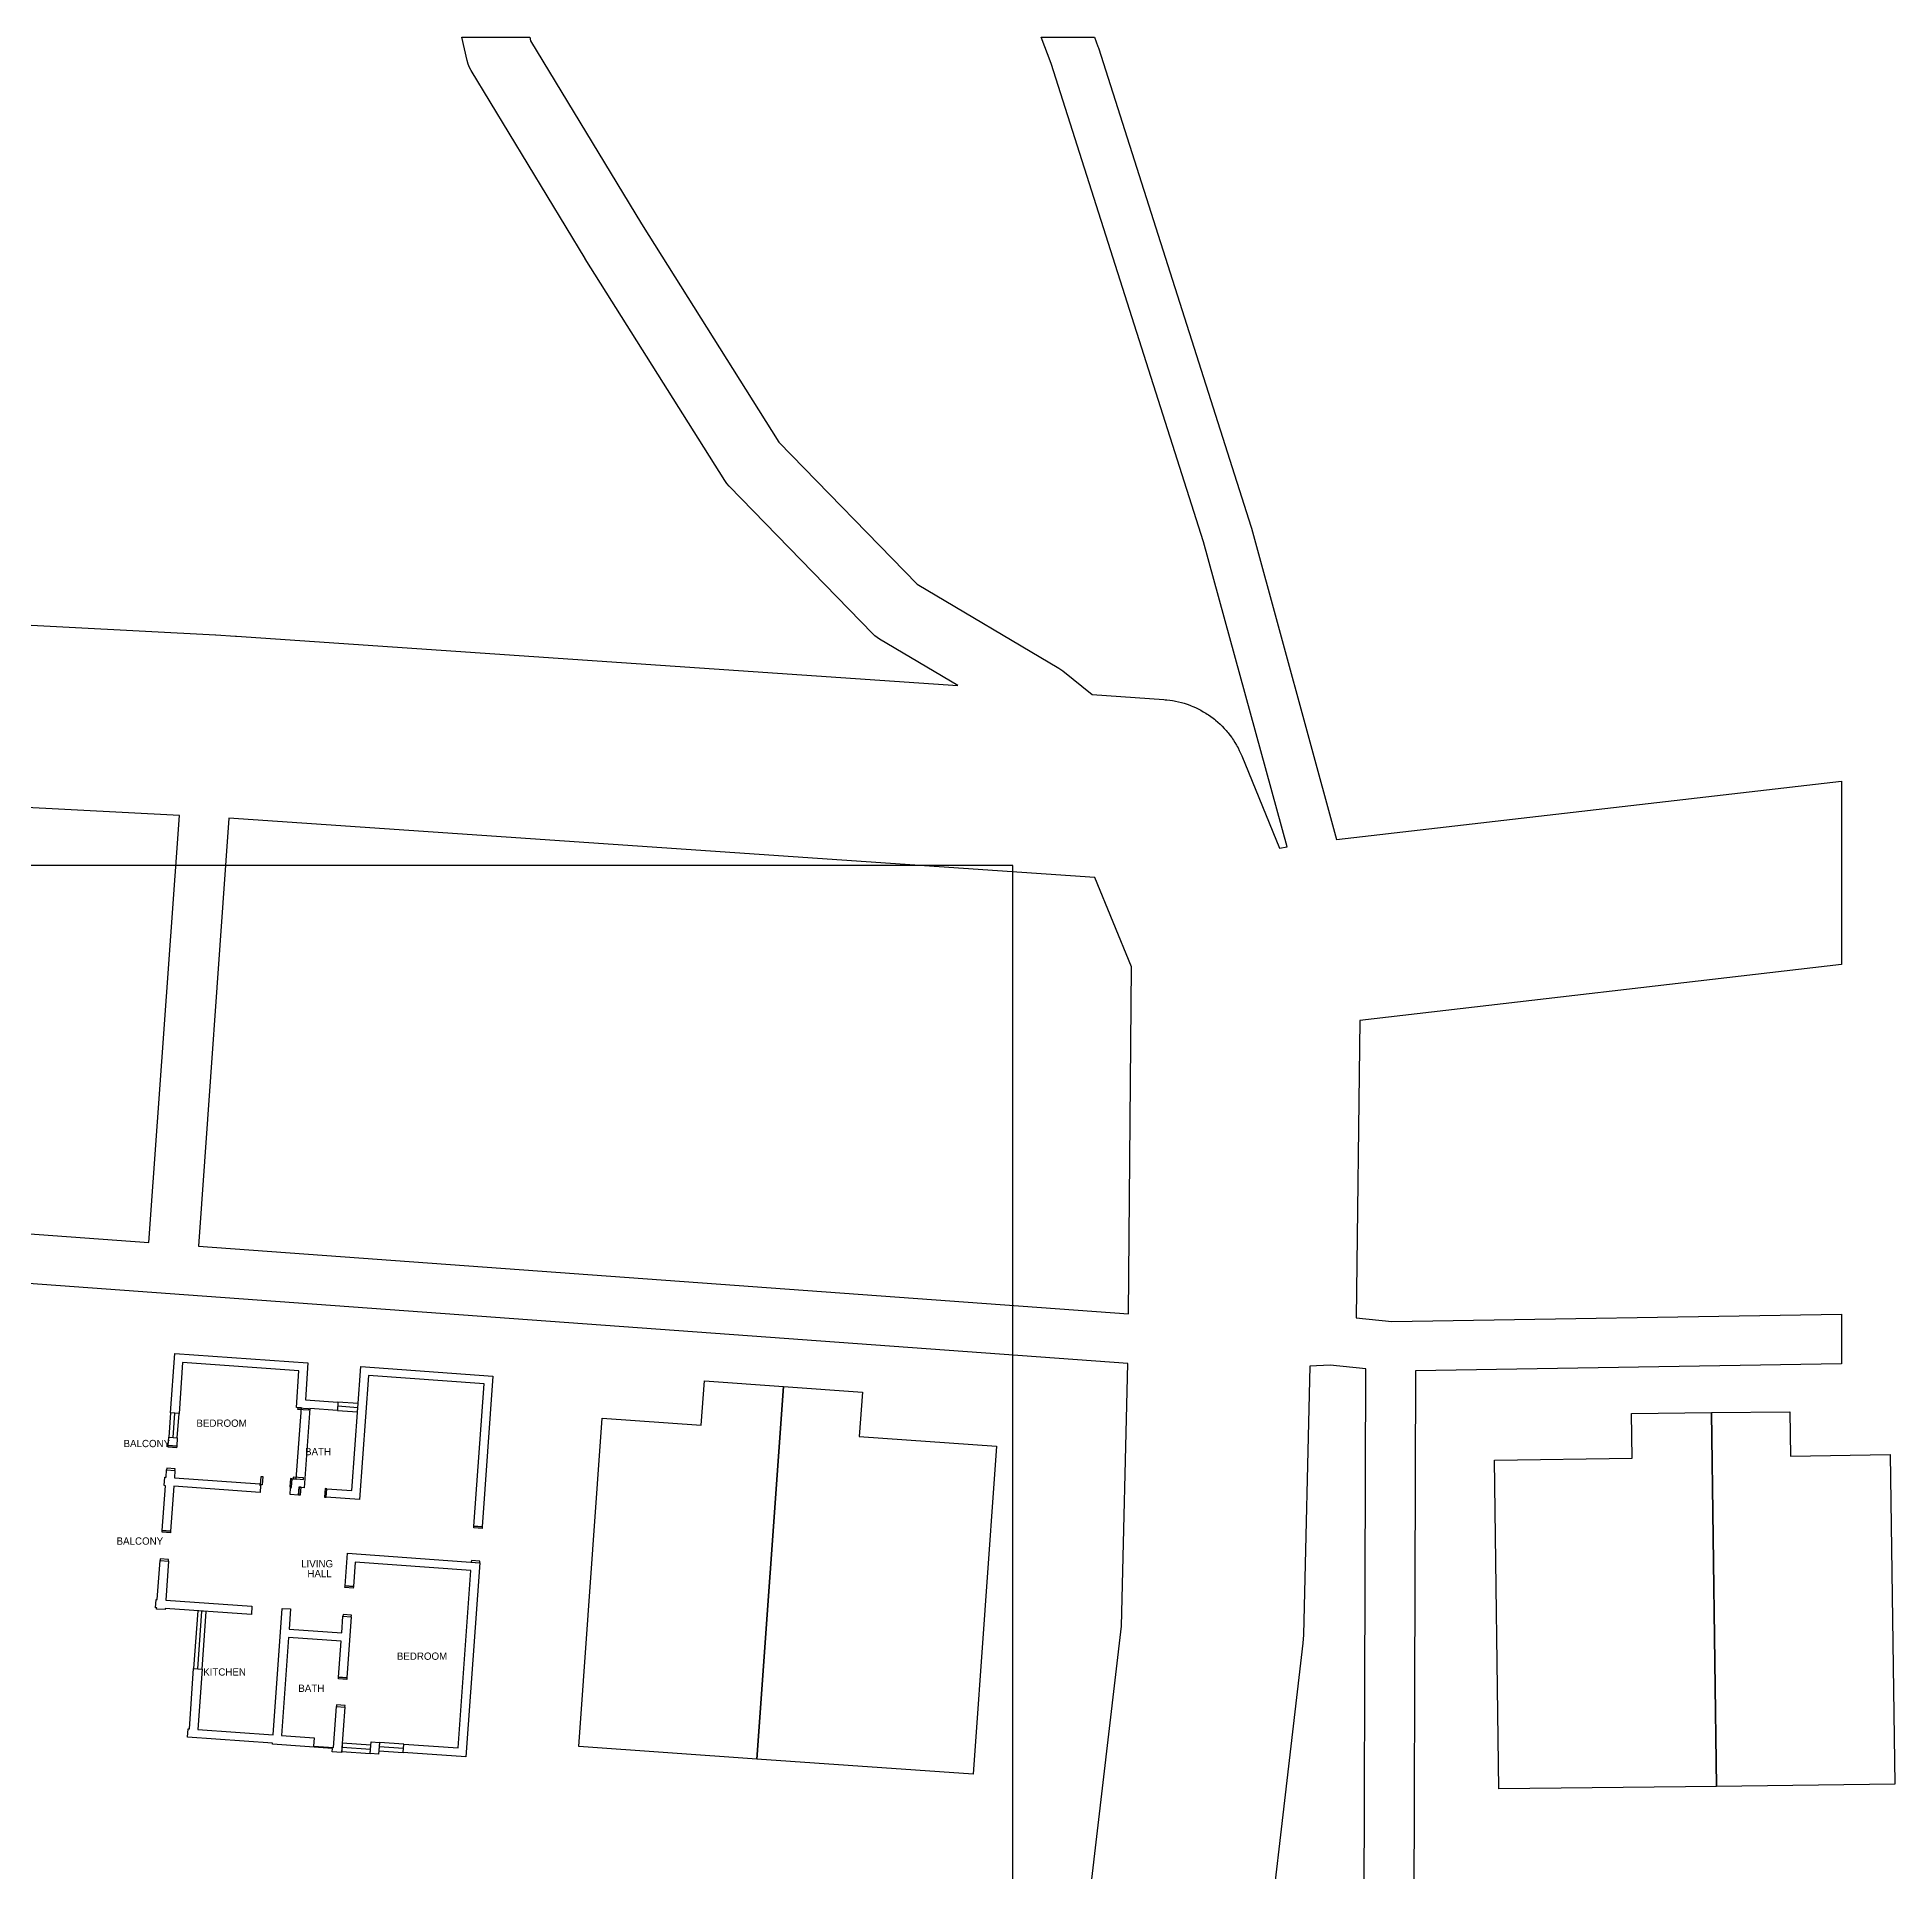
# Model space of a CAD drawing. Header units: centimetres. Extents: x 113929 to 125942, y -37620 to -23908.
# Drawn here: x 120039 to 125644, y -29447 to -23908 of the extents above; entities that cross this region are included whole.
import ezdxf

# ---------------------------------------------------------------- set-up
doc = ezdxf.new("R2010")
doc.units = ezdxf.units.CM
for name, color, linetype in [('C-BLDG-EXST', 7, 'Continuous'), ('C-ROAD', 7, 'Continuous'), ('DOORS', 7, 'Continuous'), ('TEXT', 7, 'Continuous'), ('V-PROP-LINE', 7, 'Continuous'), ('WALLS', 7, 'Continuous'), ('WINDOWS', 7, 'Continuous')]:
    doc.layers.add(name, color=color, linetype=linetype)

msp = doc.modelspace()

# ---------------------------------------------------------------- linework, layer by layer
at = {"layer": 'C-BLDG-EXST'}
for points in [[(121673.3, -29065.9), (121743.2, -28075.5), (122042.5, -28096.5), (122052.1, -27962.7), (122290.5, -27979.3), (122210.3, -29104.6)], [(122210.3, -29104.6), (122290.5, -27979.3), (122528.8, -27997), (122519.2, -28130.8), (122933.6, -28159.5), (122863.1, -29149.9)], [(125090.5, -28057.8), (125105.6, -29186.4), (124448.7, -29194.2), (124435.7, -28201.5), (124851.5, -28196), (124849.4, -28061.1)], [(125630.3, -28184.9), (125644, -29179.8), (125105.6, -29186.4), (125090.5, -28057.8), (125327.5, -28055.6), (125329.6, -28189.4)]]:
    msp.add_lwpolyline(points, close=True, dxfattribs=at)
at = {"layer": 'C-ROAD'}
for points in [[(119673.6, -25664.4), (120576.7, -25711.7), (120577.6, -25711.7), (120637.2, -25715), (120640.7, -25715.2), (122817.1, -25864), (122580.7, -25724.2), (122573.3, -25719.3), (122566.3, -25713.9), (122559.9, -25707.8), (122126.3, -25262.4), (122119.4, -25254.4), (122113.3, -25245.8), (121692.8, -24577.1), (121691.9, -24575.7), (121348.1, -24008.6), (121342.9, -23999), (121338.9, -23988.8), (121335.9, -23978.2), (121320.4, -23907.7), (121525.2, -23907.7), (121527.7, -23919.1), (121862.5, -24471.3), (122277, -25130.4), (122693.9, -25558.8), (123121.5, -25811.8), (123127.8, -25815.8), (123133.6, -25820.2), (123221.7, -25891.7), (123438, -25906.5), (123442.6, -25907), (123447.3, -25907.3), (123456, -25908.6), (123464.8, -25909.6), (123469.4, -25910.6), (123473.9, -25911.3), (123482.5, -25913.5), (123491.2, -25915.4), (123495.6, -25916.8), (123500.1, -25918), (123508.4, -25921), (123516.9, -25923.7), (123521.1, -25925.6), (123525.5, -25927.2), (123533.5, -25931), (123541.6, -25934.5), (123545.6, -25936.8), (123549.8, -25938.8), (123557.4, -25943.4), (123565.1, -25947.7), (123568.9, -25950.4), (123572.9, -25952.8), (123580, -25958.1), (123587.3, -25963.1), (123590.8, -25966.2), (123594.5, -25968.9), (123601.1, -25974.9), (123607.8, -25980.7), (123611, -25984), (123614.5, -25987.1), (123620.4, -25993.7), (123626.5, -26000.1), (123629.4, -26003.7), (123632.5, -26007.2), (123637.8, -26014.3), (123643.2, -26021.3), (123645.7, -26025.2), (123648.5, -26028.9), (123653, -26036.6), (123657.8, -26044), (123659.9, -26048.1), (123662.3, -26052.1), (123666, -26060.2), (123670.1, -26068.1), (123671.8, -26072.4), (123673.7, -26076.6), (123787.8, -26354.9), (123810.1, -26351.4), (123558.3, -25430.6), (123098.4, -23987.1), (123068.2, -23907.7), (123228.7, -23907.7), (123239.3, -23935.6), (123240.7, -23939.5), (123701.7, -25386.5), (123702.6, -25389.5), (123959.6, -26329.3), (125483, -26152.4), (125483, -26706.1), (124029.4, -26874.9), (124018.4, -27772.5), (124126.7, -27783.8), (125483, -27761.3), (125483, -27911.3), (124198.1, -27932.6), (124190.4, -30177.4)], [(123164.2, -29955.6), (123310.4, -28702.9), (123329.2, -27910.6), (120439.8, -27700.4), (118701.3, -27573.3), (118694.4, -27572.4), (118687.6, -27571), (118680.9, -27568.9), (118674.5, -27566.2), (118668.3, -27562.9), (118662.5, -27559), (118409.4, -27373.7), (117269.4, -28797.8), (117255.4, -28814), (117255.4, -28814), (117240.1, -28829.1), (116818.4, -29214.1), (116439.9, -29743.5)]]:
    msp.add_lwpolyline(points, dxfattribs=at)
for points in [[(119024.5, -26447.6), (118497.5, -27252.3), (118733.8, -27425.2), (120375.8, -27545.3), (120467.8, -26256.7), (119640.4, -26213.4), (119631.5, -26212.8), (119199.2, -26176), (119025.8, -26445.7), (119024.5, -26447.6)], [(123229.7, -26443.5), (120617.6, -26265), (120525.4, -27556.2), (123331.4, -27760.4), (123340.4, -26713.6), (123229.7, -26443.5)], [(123687, -30130.6), (123669.6, -30172.7), (124040.4, -30175.4), (124048.2, -27926.4), (123940.4, -27915.2), (123879.2, -27918), (123859.9, -28728.7), (123858.2, -28754), (123706.1, -30057.3), (123702, -30082.3), (123695.6, -30106.8), (123687, -30130.6)]]:
    msp.add_lwpolyline(points, close=True, dxfattribs=at)
at = {"layer": 'DOORS'}
for points in [[(120857.8, -28046.1), (120857.4, -28051.1), (120825.8, -28048.8), (120826.1, -28043.8)], [(120459.8, -28159.5), (120459.4, -28164.5), (120434.1, -28162.7), (120434.5, -28157.7)], [(120454.5, -28232.7), (120454.9, -28227.7), (120429.6, -28225.9), (120429.3, -28230.9)], [(120714.7, -28251.2), (120719.7, -28251.6), (120717.9, -28276.8), (120712.9, -28276.5)], [(120807.8, -28257.9), (120802.8, -28257.5), (120801, -28282.8), (120806, -28283.1)], [(120842.6, -28259.9), (120842.9, -28254.9), (120811.3, -28252.7), (120810.9, -28257.6)], [(120829.3, -28282.2), (120834.3, -28282.6), (120832.5, -28307.8), (120827.5, -28307.5)], [(120912.6, -28288.2), (120907.7, -28287.8), (120905.9, -28313.1), (120910.8, -28313.4)], [(120441.5, -28415.9), (120441.2, -28420.8), (120415.9, -28419), (120416.3, -28414.1)], [(121381.8, -28402.8), (121381.4, -28407.8), (121356.1, -28406), (121356.5, -28401)], [(120435, -28506.8), (120435.4, -28501.8), (120410.1, -28500), (120409.8, -28505)], [(121374, -28511.4), (121374.4, -28506.4), (121349.1, -28504.6), (121348.8, -28509.6)], [(120993.2, -28583.3), (120992.8, -28588.3), (120967.6, -28586.5), (120967.9, -28581.5)], [(120986.7, -28674.2), (120987.1, -28669.3), (120961.8, -28667.5), (120961.5, -28672.4)], [(120973.6, -28858.6), (120973.2, -28863.6), (120948, -28861.8), (120948.3, -28856.8)], [(120967.3, -28947), (120967.7, -28942), (120942.4, -28940.3), (120942.1, -28945.2)]]:
    msp.add_lwpolyline(points, close=True, dxfattribs=at)
at = {"layer": 'V-PROP-LINE'}
msp.add_lwpolyline([(117453.1, -33808), (122983, -33808), (122983, -26407.7), (117453.1, -26407.7)], close=True, dxfattribs=at)
at = {"layer": 'WALLS'}
for p, q in [((120441.5, -28059.2), (120454.3, -27879.8)), ((120454.3, -27879.8), (120855.9, -27908.4)), ((120477.7, -27906.9), (120466.8, -28061)), ((120828.8, -27931.9), (120477.7, -27906.9)), ((120855.9, -27908.4), (120848, -28019.5)), ((120820.9, -28043), (120828.8, -27931.9)), ((120988.4, -28293.6), (121015, -27919.7)), ((121038.5, -27946.8), (121011.9, -28320.6)), ((121015, -27919.7), (121414.1, -27948.1)), ((121387.1, -27971.6), (121038.5, -27946.8)), ((121414.1, -27948.1), (121381.8, -28402.8)), ((120848, -28019.5), (120946.5, -28026.6)), ((121356.5, -28401), (121387.1, -27971.6)), ((120466.8, -28061), (120441.5, -28059.2)), ((120820.8, -28258.8), (120836.1, -28044.1)), ((120836.1, -28044.1), (120820.9, -28043)), ((120861.3, -28045.9), (120844.3, -28285.8)), ((120944.7, -28051.8), (120861.3, -28045.9)), ((120946.5, -28026.6), (120944.7, -28051.8)), ((120434.5, -28157.7), (120436.3, -28132.4)), ((120436.3, -28132.4), (120461.6, -28134.2)), ((120461.6, -28134.2), (120459.8, -28159.5)), ((120459.8, -28159.5), (120434.5, -28157.7)), ((120427.7, -28253.7), (120429.3, -28230.9)), ((120429.3, -28230.9), (120454.5, -28232.7)), ((120454.5, -28232.7), (120452.9, -28255.5)), ((120416.3, -28414.1), (120425.9, -28278.9)), ((120422.4, -28278.7), (120424.2, -28253.4)), ((120425.9, -28278.9), (120422.4, -28278.7)), ((120424.2, -28253.4), (120427.7, -28253.7)), ((120451.1, -28280.7), (120441.5, -28415.9)), ((120711.3, -28299.2), (120451.1, -28280.7)), ((120452.9, -28255.5), (120710.9, -28273.8)), ((120710.9, -28273.8), (120710.7, -28276.3)), ((120710.7, -28276.3), (120710.7, -28276.6)), ((120710.7, -28276.6), (120710.7, -28276.8)), ((120710.7, -28276.8), (120710.8, -28277)), ((120710.8, -28277), (120710.8, -28277.2)), ((120710.8, -28277.2), (120710.9, -28277.4)), ((120710.9, -28277.4), (120711, -28277.6)), ((120711, -28277.6), (120711.1, -28277.8)), ((120711.1, -28277.8), (120711.3, -28277.9)), ((120711.3, -28277.9), (120711.4, -28278.1)), ((120712.8, -28278.7), (120711.3, -28299.2)), ((120711.4, -28278.1), (120711.6, -28278.2)), ((120711.6, -28278.2), (120711.8, -28278.3)), ((120711.8, -28278.3), (120711.9, -28278.4)), ((120711.9, -28278.4), (120712.1, -28278.5)), ((120712.1, -28278.5), (120712.3, -28278.6)), ((120712.3, -28278.6), (120712.5, -28278.6)), ((120712.5, -28278.6), (120712.8, -28278.7)), ((120802.2, -28305.7), (120803.7, -28285.1)), ((120827.5, -28307.5), (120802.2, -28305.7)), ((120803.7, -28285.1), (120803.9, -28285.1)), ((120803.9, -28285.1), (120804.1, -28285.1)), ((120804.1, -28285.1), (120804.3, -28285.1)), ((120804.3, -28285.1), (120804.5, -28285)), ((120804.5, -28285), (120804.7, -28285)), ((120804.7, -28285), (120804.9, -28284.9)), ((120804.9, -28284.9), (120805.1, -28284.7)), ((120805.1, -28284.7), (120805.3, -28284.6)), ((120805.3, -28284.6), (120805.4, -28284.5)), ((120805.4, -28284.5), (120805.6, -28284.3)), ((120805.6, -28284.3), (120805.7, -28284.1)), ((120805.7, -28284.1), (120805.8, -28283.9)), ((120805.8, -28283.9), (120805.9, -28283.7)), ((120805.9, -28283.7), (120806, -28283.5)), ((120806, -28283.1), (120807.8, -28257.9)), ((120806, -28283.3), (120806, -28283.1)), ((120806, -28283.5), (120806, -28283.3)), ((120807.8, -28257.9), (120820.8, -28258.8)), ((120829.1, -28284.8), (120827.5, -28307.5)), ((120844.3, -28285.8), (120829.1, -28284.8)), ((120910.8, -28313.4), (120912.6, -28288.2)), ((120912.6, -28288.2), (120988.4, -28293.6)), ((121011.9, -28320.6), (120910.8, -28313.4)), ((120441.5, -28415.9), (120416.3, -28414.1)), ((121381.8, -28402.8), (121356.5, -28401)), ((120401.4, -28622.4), (120409.8, -28505)), ((120409.8, -28505), (120435, -28506.8)), ((120435, -28506.8), (120426.7, -28624.2)), ((120967.9, -28581.5), (120974.9, -28483)), ((120974.9, -28483), (121374, -28511.4)), ((120998.4, -28510.1), (120993.2, -28583.3)), ((121347, -28534.9), (120998.4, -28510.1)), ((121374, -28511.4), (121332.3, -29097.4)), ((120993.2, -28583.3), (120967.9, -28581.5)), ((121308.9, -29070.3), (121347, -28534.9)), ((120396.1, -28647.4), (120397.9, -28622.2)), ((120397.9, -28622.2), (120401.4, -28622.4)), ((120426.7, -28624.2), (120686.9, -28642.7)), ((120399.6, -28647.7), (120396.1, -28647.4)), ((120399.4, -28651.2), (120399.6, -28647.7)), ((120424.6, -28653), (120399.4, -28651.2)), ((120424.9, -28649.5), (120424.6, -28653)), ((120685.1, -28668), (120424.9, -28649.5)), ((120686.9, -28642.7), (120685.1, -28668)), ((120750.7, -29030.6), (120777.8, -28649.2)), ((120777.8, -28649.2), (120803, -28651)), ((120803, -28651), (120798.7, -28711.6)), ((120957.9, -28723), (120961.5, -28672.4)), ((120961.5, -28672.4), (120986.7, -28674.2)), ((120986.7, -28674.2), (120973.6, -28858.6)), ((120796.9, -28736.9), (120775.9, -29032.4)), ((120956.1, -28748.2), (120796.9, -28736.9)), ((120798.7, -28711.6), (120957.9, -28723)), ((120948.3, -28856.8), (120956.1, -28748.2)), ((120498.1, -29012.7), (120511, -28830.8)), ((120511, -28830.8), (120536.3, -28832.6)), ((120536.3, -28832.6), (120523.3, -29014.5)), ((120973.6, -28858.6), (120948.3, -28856.8)), ((120933.2, -29069), (120942.1, -28945.2)), ((120942.1, -28945.2), (120967.3, -28947)), ((120967.3, -28947), (120957.5, -29084.4)), ((120492.8, -29037.7), (120494.6, -29012.4)), ((120494.6, -29012.4), (120498.1, -29012.7)), ((120523.3, -29014.5), (120750.7, -29030.6)), ((120775.9, -29032.4), (120874.4, -29039.4)), ((120748.9, -29055.9), (120492.8, -29037.7)), ((120748.6, -29059.4), (120748.9, -29055.9)), ((120929.5, -29072.3), (120748.6, -29059.4)), ((120874.4, -29039.4), (120872.6, -29064.7)), ((120872.6, -29064.7), (120933.2, -29069)), ((120928.8, -29082.4), (120929.5, -29072.3)), ((120957.5, -29084.4), (120928.8, -29082.4)), ((121043.7, -29087), (121046.2, -29051.7)), ((121068.9, -29088.8), (121043.7, -29087)), ((121046.2, -29051.7), (121071.4, -29053.5)), ((121071.4, -29053.5), (121068.9, -29088.8)), ((121142.9, -29083.9), (121144.7, -29058.7)), ((121332.3, -29097.4), (121142.9, -29083.9)), ((121144.7, -29058.7), (121308.9, -29070.3))]:
    msp.add_line(p, q, dxfattribs=at)
at = {"layer": 'WINDOWS'}
for p, q in [((120448.9, -28133.3), (120454.1, -28060.1)), ((121006.2, -28043.5), (120945.6, -28039.2)), ((120523.6, -28831.7), (120536, -28657.4)), ((120958.7, -29068.3), (121044.6, -29074.4)), ((121070.5, -29066.1), (121143.8, -29071.3))]:
    msp.add_line(p, q, dxfattribs=at)
for points in [[(120461.6, -28134.2), (120466.8, -28061), (120441.5, -28059.2), (120436.3, -28132.4)], [(121007.1, -28030.9), (120946.5, -28026.6), (120944.7, -28051.8), (121005.3, -28056.1)], [(120536.3, -28832.6), (120548.7, -28658.3), (120523.4, -28656.5), (120511, -28830.8)], [(120957.8, -29080.9), (121043.7, -29087), (121045.5, -29061.8), (120959.6, -29055.7)], [(121069.6, -29078.7), (121142.9, -29083.9), (121144.7, -29058.7), (121071.4, -29053.5)]]:
    msp.add_lwpolyline(points, close=True, dxfattribs=at)

# ---------------------------------------------------------------- texts
at = {"layer": 'TEXT', "char_height": 22, "attachment_point": 5}
for s, insert in [('BEDROOM', (120595.4, -28090.4)), ('BALCONY', (120369.7, -28151.8)), ('BATH', (120886.3, -28176.1)), ('BALCONY', (120348.7, -28446.1)), ('LIVING', (120883.6, -28514.6)), ('HALL', (120891, -28544.3)), ('BEDROOM', (121200.1, -28793.5)), ('KITCHEN', (120604.2, -28841.2)), ('BATH', (120866, -28890.3))]:
    msp.add_mtext(s, dxfattribs=dict(at, insert=insert))

doc.saveas('drawing.dxf')
